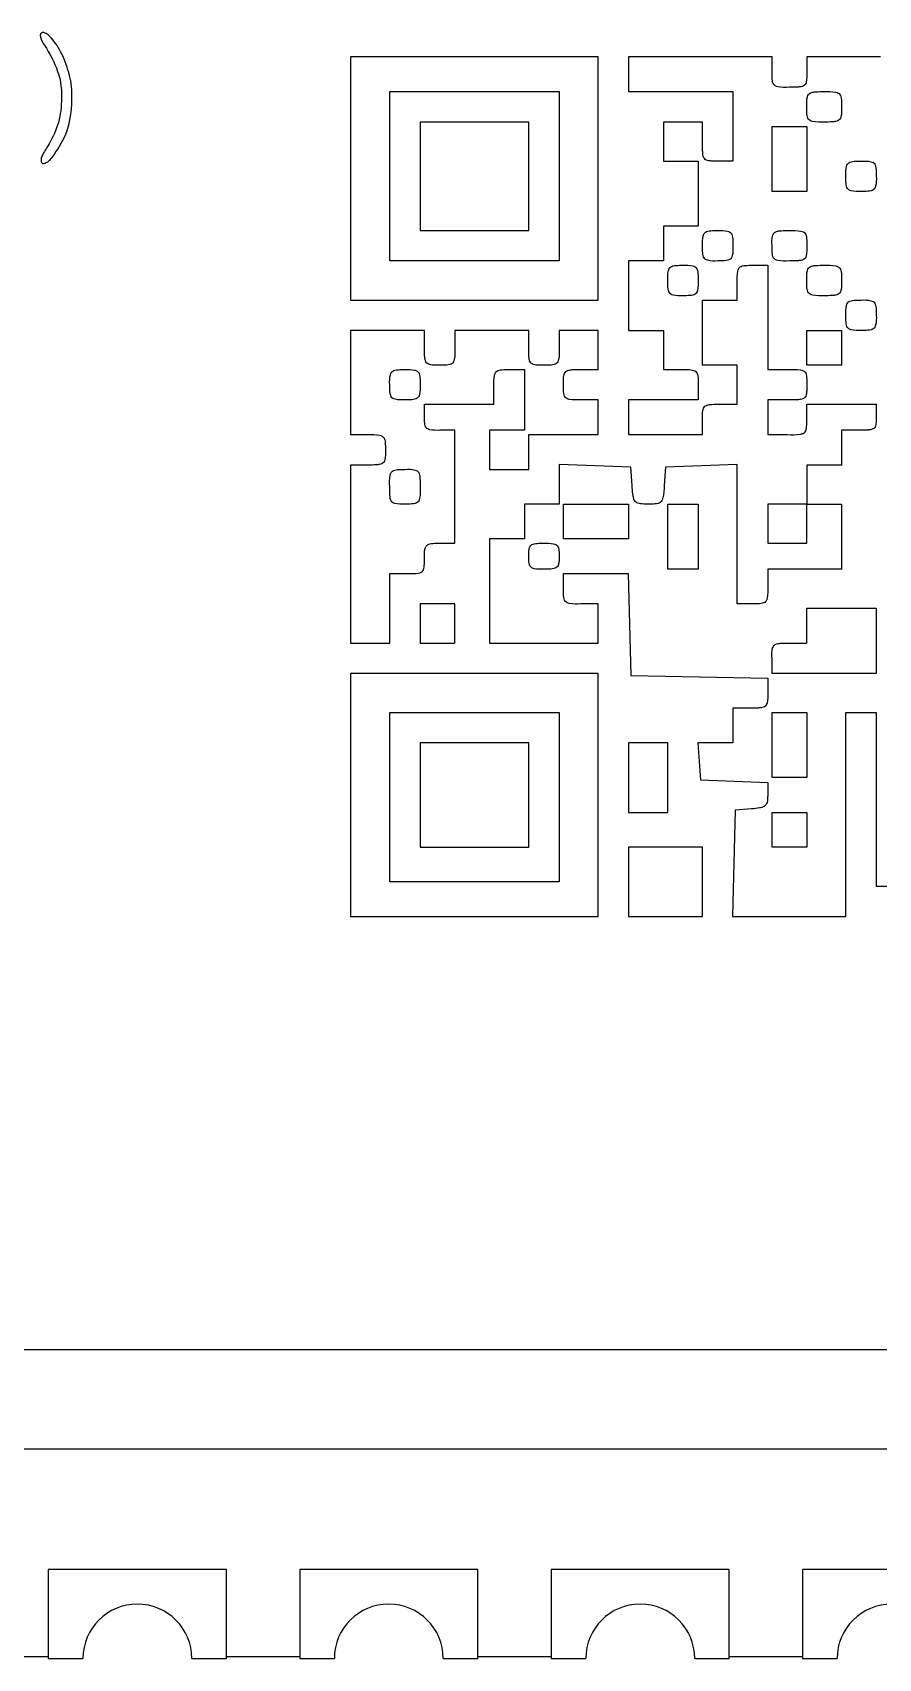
# Model space of a CAD drawing. Header units: millimetres. Extents: x 5 to 292, y 5 to 205.
# Drawn here: x 80.47 to 84.74, y 110.72 to 118.94 of the extents above; entities that cross this region are included whole.
import ezdxf

# ---------------------------------------------------------------- set-up
doc = ezdxf.new("R2010")
doc.units = ezdxf.units.MM

msp = doc.modelspace()

# ---------------------------------------------------------------- linework, layer by layer
at = {"color": 7, "linetype": 'Continuous', "lineweight": 25}
for p, q in [((83.3274, 118.8169), (82.0766, 118.8169)), ((82.0766, 118.8169), (82.0766, 117.588)), ((83.3274, 117.588), (83.3274, 118.8169)), ((83.481, 118.8169), (83.481, 118.6413)), ((84.2052, 118.8169), (83.481, 118.8169)), ((84.2052, 118.7401), (84.2052, 118.8169)), ((84.7538, 118.8169), (84.3808, 118.8169)), ((84.3808, 118.8169), (84.3808, 118.7401)), ((82.2741, 117.7855), (82.2741, 118.6413)), ((82.2741, 118.6413), (83.1299, 118.6413)), ((83.1299, 118.6413), (83.1299, 117.7855)), ((83.481, 118.6413), (84.0077, 118.6413)), ((84.0077, 118.6413), (84.0077, 118.2902)), ((82.9763, 118.4877), (82.4277, 118.4877)), ((82.4277, 118.4877), (82.4277, 117.9391)), ((82.9763, 117.9391), (82.9763, 118.4877)), ((83.6566, 118.4877), (83.6566, 118.2902)), ((83.8541, 118.4877), (83.6566, 118.4877)), ((83.8541, 118.3889), (83.8541, 118.4877)), ((84.2052, 118.1366), (84.2052, 118.4657)), ((84.2052, 118.4657), (84.3808, 118.4657)), ((84.3808, 118.4657), (84.3808, 118.1366)), ((83.6566, 118.2902), (83.8321, 118.2902)), ((83.8321, 118.2902), (83.8321, 117.961)), ((84.0077, 118.2902), (83.9309, 118.2902)), ((84.3808, 118.1366), (84.2052, 118.1366)), ((82.4277, 117.9391), (82.9763, 117.9391)), ((83.6566, 117.961), (83.6566, 117.7855)), ((83.8321, 117.961), (83.6566, 117.961)), ((83.1299, 117.7855), (82.2741, 117.7855)), ((83.481, 117.7855), (83.481, 117.4343)), ((83.6566, 117.7855), (83.481, 117.7855)), ((84.1065, 117.7635), (84.1833, 117.7635)), ((84.1833, 117.7635), (84.1833, 117.2368)), ((84.0296, 117.588), (84.0296, 117.6757)), ((82.0766, 117.588), (83.3274, 117.588)), ((83.8541, 117.588), (84.0296, 117.588)), ((83.8541, 117.2588), (83.8541, 117.588)), ((82.4496, 117.4343), (82.0766, 117.4343)), ((82.0766, 117.4343), (82.0766, 116.9077)), ((82.4496, 117.3466), (82.4496, 117.4343)), ((82.6032, 117.4343), (82.6032, 117.3466)), ((82.9763, 117.4343), (82.6032, 117.4343)), ((82.9763, 117.3466), (82.9763, 117.4343)), ((83.3274, 117.4343), (83.1299, 117.4343)), ((83.1299, 117.4343), (83.1299, 117.3466)), ((83.3274, 117.2368), (83.3274, 117.4343)), ((83.481, 117.4343), (83.6566, 117.4343)), ((83.6566, 117.4343), (83.6566, 117.2368)), ((84.3808, 117.2588), (84.3808, 117.4343)), ((84.3808, 117.4343), (84.5563, 117.4343)), ((84.5563, 117.4343), (84.5563, 117.2588)), ((82.8775, 117.2368), (82.9544, 117.2368)), ((82.9544, 117.2368), (82.9544, 116.9296)), ((83.2396, 117.2368), (83.3274, 117.2368)), ((83.6566, 117.2368), (83.7444, 117.2368)), ((84.0296, 117.2588), (83.8541, 117.2588)), ((84.0296, 117.0613), (84.0296, 117.2588)), ((84.1833, 117.2368), (84.282, 117.2368)), ((84.5563, 117.2588), (84.3808, 117.2588)), ((82.8007, 117.0613), (82.8007, 117.1491)), ((83.8321, 117.16), (83.8321, 117.0832)), ((82.4496, 117.0613), (82.8007, 117.0613)), ((82.4496, 116.9954), (82.4496, 117.0613)), ((83.3274, 117.0832), (83.2396, 117.0832)), ((83.3274, 116.9077), (83.3274, 117.0832)), ((83.481, 117.0832), (83.481, 116.9077)), ((83.8321, 117.0832), (83.481, 117.0832)), ((83.9419, 117.0613), (84.0296, 117.0613)), ((84.1833, 117.0832), (84.1833, 116.9077)), ((84.282, 117.0832), (84.1833, 117.0832)), ((84.3808, 117.0613), (84.7319, 117.0613)), ((84.3808, 116.9845), (84.3808, 117.0613)), ((84.7319, 117.0613), (84.7319, 116.9954)), ((83.8541, 116.9077), (83.8541, 116.9845)), ((82.0766, 116.9077), (82.1643, 116.9077)), ((82.6032, 116.9296), (82.5264, 116.9296)), ((82.6032, 116.359), (82.6032, 116.9296)), ((82.7788, 116.9296), (82.7788, 116.7321)), ((82.9544, 116.9296), (82.7788, 116.9296)), ((82.9763, 116.9077), (83.3274, 116.9077)), ((82.9763, 116.7321), (82.9763, 116.9077)), ((83.481, 116.9077), (83.8541, 116.9077)), ((84.1833, 116.9077), (84.282, 116.9077)), ((84.5563, 116.9296), (84.5563, 116.7541)), ((84.6441, 116.9296), (84.5563, 116.9296)), ((82.0766, 116.7541), (82.0766, 115.8543)), ((82.1643, 116.7541), (82.0766, 116.7541)), ((82.7788, 116.7321), (82.9763, 116.7321)), ((83.1299, 116.7562), (83.1299, 116.5565)), ((83.3121, 116.7497), (83.1299, 116.7562)), ((83.492, 116.7431), (83.3121, 116.7497)), ((83.4986, 116.6509), (83.492, 116.7431)), ((83.6676, 116.7431), (83.661, 116.6509)), ((83.8497, 116.7497), (83.6676, 116.7431)), ((84.0296, 116.7562), (83.8497, 116.7497)), ((84.0296, 116.0518), (84.0296, 116.7562)), ((84.3808, 116.7541), (84.3808, 116.5565)), ((84.5563, 116.7541), (84.3808, 116.7541)), ((82.9544, 116.5565), (82.9544, 116.381)), ((83.1299, 116.5565), (82.9544, 116.5565)), ((83.1519, 116.381), (83.1519, 116.5565)), ((83.1519, 116.5565), (83.481, 116.5565)), ((83.481, 116.5565), (83.481, 116.381)), ((83.6785, 116.2274), (83.6785, 116.5565)), ((83.6785, 116.5565), (83.8321, 116.5565)), ((83.8321, 116.5565), (83.8321, 116.2274)), ((84.3808, 116.5565), (84.1833, 116.5565)), ((84.1833, 116.5565), (84.1833, 116.359)), ((84.3808, 116.359), (84.3808, 116.5565)), ((84.3808, 116.5565), (84.5563, 116.5565)), ((84.5563, 116.5565), (84.5563, 116.2274)), ((82.7788, 116.381), (82.7788, 115.8543)), ((82.9544, 116.381), (82.7788, 116.381)), ((83.481, 116.381), (83.1519, 116.381)), ((82.5264, 116.359), (82.6032, 116.359)), ((84.1833, 116.359), (84.3808, 116.359)), ((82.2741, 116.2054), (82.3618, 116.2054)), ((82.2741, 115.8543), (82.2741, 116.2054)), ((83.1519, 116.2054), (83.4788, 116.2054)), ((83.1519, 116.1286), (83.1519, 116.2054)), ((83.4788, 116.2054), (83.4854, 115.9487)), ((83.8321, 116.2274), (83.6785, 116.2274)), ((84.1833, 116.2274), (84.1833, 116.1396)), ((84.5563, 116.2274), (84.1833, 116.2274)), ((82.6032, 116.0518), (82.4277, 116.0518)), ((82.4277, 116.0518), (82.4277, 115.8543)), ((82.6032, 115.8543), (82.6032, 116.0518)), ((83.3274, 116.0518), (83.2396, 116.0518)), ((83.3274, 115.8543), (83.3274, 116.0518)), ((84.1065, 116.0518), (84.0296, 116.0518)), ((84.3808, 115.8543), (84.3808, 116.0299)), ((84.3808, 116.0299), (84.7319, 116.0299)), ((84.7319, 116.0299), (84.7319, 115.7007)), ((83.4854, 115.9487), (83.492, 115.6897)), ((82.0766, 115.8543), (82.2741, 115.8543)), ((82.4277, 115.8543), (82.6032, 115.8543)), ((82.7788, 115.8543), (83.3274, 115.8543)), ((84.293, 115.8543), (84.3808, 115.8543)), ((84.2052, 115.7007), (84.2052, 115.7775)), ((83.3274, 115.7007), (82.0766, 115.7007)), ((82.0766, 115.7007), (82.0766, 114.4718)), ((83.3274, 114.4718), (83.3274, 115.7007)), ((83.492, 115.6897), (83.8387, 115.6831)), ((83.8387, 115.6831), (84.1833, 115.6766)), ((84.1833, 115.6766), (84.1833, 115.602)), ((84.7319, 115.7007), (84.2052, 115.7007)), ((82.2741, 114.6474), (82.2741, 115.5032)), ((82.2741, 115.5032), (83.1299, 115.5032)), ((83.1299, 115.5032), (83.1299, 114.6474)), ((84.0077, 115.5251), (84.0077, 115.3496)), ((84.0955, 115.5251), (84.0077, 115.5251)), ((84.2052, 115.174), (84.2052, 115.5032)), ((84.2052, 115.5032), (84.3808, 115.5032)), ((84.3808, 115.5032), (84.3808, 115.174)), ((84.5783, 115.5032), (84.7319, 115.5032)), ((84.5783, 114.4718), (84.5783, 115.5032)), ((84.7319, 115.5032), (84.7319, 114.6254)), ((82.9763, 115.3496), (82.4277, 115.3496)), ((82.4277, 115.3496), (82.4277, 114.8229)), ((82.9763, 114.8229), (82.9763, 115.3496)), ((83.6785, 115.3496), (83.481, 115.3496)), ((83.481, 115.3496), (83.481, 114.9985)), ((83.6785, 114.9985), (83.6785, 115.3496)), ((83.8299, 115.3496), (83.8365, 115.2552)), ((84.0077, 115.3496), (83.8299, 115.3496)), ((83.8365, 115.2552), (83.8431, 115.1631)), ((83.8431, 115.1631), (84.0143, 115.1565)), ((84.0143, 115.1565), (84.1833, 115.1499)), ((84.1833, 115.1499), (84.1833, 115.0862)), ((84.3808, 115.174), (84.2052, 115.174)), ((83.481, 114.9985), (83.6785, 114.9985)), ((84.0187, 115.0094), (84.0121, 114.7417)), ((84.1021, 115.016), (84.0187, 115.0094)), ((84.2052, 114.8229), (84.2052, 114.9985)), ((84.2052, 114.9985), (84.3808, 114.9985)), ((84.3808, 114.9985), (84.3808, 114.8229)), ((82.4277, 114.8229), (82.9763, 114.8229)), ((83.8541, 114.8229), (83.481, 114.8229)), ((83.481, 114.8229), (83.481, 114.4718)), ((83.8541, 114.4718), (83.8541, 114.8229)), ((84.3808, 114.8229), (84.2052, 114.8229)), ((84.0121, 114.7417), (84.0055, 114.4718)), ((83.1299, 114.6474), (82.2741, 114.6474)), ((84.7319, 114.6254), (84.8197, 114.6254)), ((82.0766, 114.4718), (83.3274, 114.4718)), ((83.481, 114.4718), (83.8541, 114.4718)), ((84.0055, 114.4718), (84.5783, 114.4718)), ((87.7645, 112.2823), (72.9645, 112.2823)), ((72.9645, 111.7823), (87.7645, 111.7823)), ((81.4495, 111.1723), (80.5495, 111.1723)), ((80.5495, 111.1723), (80.5495, 110.7223)), ((81.4495, 110.7223), (81.4495, 111.1723)), ((82.7195, 111.1723), (81.8195, 111.1723)), ((81.8195, 111.1723), (81.8195, 110.7223)), ((82.7195, 110.7223), (82.7195, 111.1723)), ((83.9895, 111.1723), (83.0895, 111.1723)), ((83.0895, 111.1723), (83.0895, 110.7223)), ((83.9895, 110.7223), (83.9895, 111.1723)), ((85.2595, 111.1723), (84.3595, 111.1723)), ((84.3595, 111.1723), (84.3595, 110.7223)), ((80.1795, 110.7323), (80.5495, 110.7323)), ((80.5495, 110.7223), (80.7245, 110.7223)), ((81.2745, 110.7223), (81.4495, 110.7223)), ((81.4495, 110.7323), (81.8195, 110.7323)), ((81.8195, 110.7223), (81.9945, 110.7223)), ((82.5445, 110.7223), (82.7195, 110.7223)), ((82.7195, 110.7323), (83.0895, 110.7323)), ((83.0895, 110.7223), (83.2645, 110.7223)), ((83.8145, 110.7223), (83.9895, 110.7223)), ((83.9895, 110.7323), (84.3595, 110.7323)), ((84.3595, 110.7223), (84.5345, 110.7223))]:
    msp.add_line(p, q, dxfattribs=at)
for centre in [(80.9995, 110.7223), (82.2695, 110.7223), (83.5395, 110.7223), (84.8095, 110.7223)]:
    msp.add_arc(centre, 0.275, 0, 180, dxfattribs=at)
for points, knots in [([(80.5119, 118.9354), (80.5113, 118.9345), (80.5098, 118.9326), (80.5091, 118.9288), (80.5092, 118.9201), (80.5171, 118.8954), (80.5305, 118.8756), (80.5404, 118.8607)], [0, 0, 0, 0, 0.038598, 0.083325, 0.136922, 0.355297, 1, 1, 1, 1]), ([(80.5119, 118.9354), (80.5113, 118.9345), (80.5099, 118.9326), (80.5092, 118.9292), (80.5092, 118.9268), (80.5093, 118.9257)], [0, 0, 0, 0, 0.311513, 0.672488, 1, 1, 1, 1]), ([(80.6304, 118.8059), (80.6138, 118.8391), (80.5924, 118.8817), (80.5556, 118.9229), (80.5391, 118.9357), (80.5278, 118.9397), (80.5217, 118.9402), (80.5161, 118.9389), (80.5133, 118.9365), (80.5119, 118.9354)], [0, 0, 0, 0, 0.585508, 0.752602, 0.875706, 0.911425, 0.942412, 0.970849, 1, 1, 1, 1]), ([(80.5854, 118.8822), (80.5819, 118.8886), (80.5735, 118.9044), (80.5554, 118.9227), (80.5391, 118.9357), (80.5278, 118.9397), (80.5217, 118.9402), (80.5161, 118.9389), (80.5133, 118.9365), (80.5119, 118.9354)], [0, 0, 0, 0, 0.218361, 0.533463, 0.765609, 0.832968, 0.891402, 0.945028, 1, 1, 1, 1]), ([(80.5404, 118.8607), (80.5646, 118.817), (80.6135, 118.7285), (80.6214, 118.5851), (80.5982, 118.4555), (80.5582, 118.3861), (80.5382, 118.3516)], [0, 0, 0, 0, 0.275273, 0.556967, 0.779596, 1, 1, 1, 1]), ([(80.569, 118.3077), (80.5947, 118.3462), (80.6488, 118.4269), (80.6711, 118.5646), (80.6692, 118.6948), (80.6431, 118.7694), (80.6304, 118.8059)], [0, 0, 0, 0, 0.261909, 0.550514, 0.780465, 1, 1, 1, 1]), ([(84.293, 118.6632), (84.2734, 118.6626), (84.2492, 118.6619), (84.2221, 118.6691), (84.2124, 118.6774), (84.2075, 118.6898), (84.2051, 118.7109), (84.2052, 118.7281), (84.2052, 118.7401)], [0, 0, 0, 0, 0.398577, 0.490371, 0.566172, 0.648805, 0.756634, 1, 1, 1, 1]), ([(84.3808, 118.7401), (84.3815, 118.7228), (84.3824, 118.7015), (84.3738, 118.6776), (84.3642, 118.6693), (84.3503, 118.6653), (84.3263, 118.6631), (84.3066, 118.6632), (84.293, 118.6632)], [0, 0, 0, 0, 0.348249, 0.431362, 0.507055, 0.598209, 0.721038, 1, 1, 1, 1]), ([(84.3808, 118.5645), (84.38, 118.5817), (84.3791, 118.603), (84.3877, 118.6269), (84.3974, 118.6352), (84.4112, 118.6392), (84.4352, 118.6414), (84.4549, 118.6414), (84.4685, 118.6413)], [0, 0, 0, 0, 0.348249, 0.431362, 0.507055, 0.598209, 0.721038, 1, 1, 1, 1]), ([(84.4685, 118.6413), (84.4882, 118.6419), (84.5123, 118.6427), (84.5394, 118.6354), (84.5491, 118.6272), (84.554, 118.6147), (84.5565, 118.5936), (84.5564, 118.5764), (84.5563, 118.5645)], [0, 0, 0, 0, 0.398577, 0.490371, 0.566172, 0.648805, 0.756634, 1, 1, 1, 1]), ([(84.4685, 118.4877), (84.4489, 118.4871), (84.4248, 118.4863), (84.3977, 118.4936), (84.3879, 118.5018), (84.3831, 118.5143), (84.3806, 118.5354), (84.3807, 118.5526), (84.3808, 118.5645)], [0, 0, 0, 0, 0.398577, 0.490371, 0.566172, 0.648805, 0.756634, 1, 1, 1, 1]), ([(84.5563, 118.5645), (84.5571, 118.5473), (84.558, 118.5259), (84.5494, 118.5021), (84.5397, 118.4938), (84.5259, 118.4898), (84.5019, 118.4876), (84.4822, 118.4876), (84.4685, 118.4877)], [0, 0, 0, 0, 0.3482494, 0.4313619, 0.5070546, 0.5982088, 0.7210385, 1, 1, 1, 1]), ([(80.5382, 118.3516), (80.5325, 118.3432), (80.5225, 118.3285), (80.5147, 118.3091), (80.5126, 118.2963), (80.5129, 118.2896), (80.5143, 118.2849), (80.5163, 118.2818), (80.5192, 118.2793), (80.5236, 118.2779), (80.5292, 118.2782), (80.5389, 118.2814), (80.553, 118.2909), (80.5631, 118.3015), (80.569, 118.3077)], [0, 0, 0, 0, 0.217033, 0.379614, 0.441755, 0.492286, 0.520588, 0.545788, 0.569539, 0.602397, 0.640929, 0.688406, 0.81745, 1, 1, 1, 1]), ([(83.9309, 118.2902), (83.9206, 118.2902), (83.9033, 118.2902), (83.8818, 118.2916), (83.8673, 118.2974), (83.8593, 118.3081), (83.8558, 118.3235), (83.8539, 118.3508), (83.854, 118.3733), (83.8541, 118.3889)], [0, 0, 0, 0, 0.194597, 0.329801, 0.407398, 0.480777, 0.57396, 0.702879, 1, 1, 1, 1]), ([(84.5783, 118.2134), (84.5777, 118.2303), (84.5771, 118.2512), (84.5851, 118.2747), (84.5935, 118.2832), (84.6058, 118.2876), (84.6266, 118.2902), (84.6434, 118.2902), (84.6551, 118.2902)], [0, 0, 0, 0, 0.369872, 0.459359, 0.537958, 0.626922, 0.742596, 1, 1, 1, 1]), ([(84.6551, 118.2902), (84.672, 118.2907), (84.6929, 118.2914), (84.7163, 118.2834), (84.7249, 118.2749), (84.7293, 118.2626), (84.7319, 118.2419), (84.7319, 118.225), (84.7319, 118.2134)], [0, 0, 0, 0, 0.369872, 0.459359, 0.537958, 0.626922, 0.742596, 1, 1, 1, 1]), ([(84.6551, 118.1366), (84.6382, 118.136), (84.6172, 118.1354), (84.5938, 118.1434), (84.5852, 118.1518), (84.5808, 118.1641), (84.5782, 118.1849), (84.5783, 118.2017), (84.5783, 118.2134)], [0, 0, 0, 0, 0.369872, 0.459359, 0.537958, 0.626922, 0.742596, 1, 1, 1, 1]), ([(84.7319, 118.2134), (84.7324, 118.1965), (84.7331, 118.1755), (84.7251, 118.1521), (84.7166, 118.1435), (84.7043, 118.1391), (84.6836, 118.1365), (84.6667, 118.1366), (84.6551, 118.1366)], [0, 0, 0, 0, 0.369872, 0.459359, 0.537958, 0.626922, 0.742596, 1, 1, 1, 1]), ([(83.8541, 117.8623), (83.8536, 117.8791), (83.8529, 117.9001), (83.8609, 117.9235), (83.8694, 117.9321), (83.8816, 117.9365), (83.9024, 117.9391), (83.9193, 117.9391), (83.9309, 117.9391)], [0, 0, 0, 0, 0.369872, 0.459359, 0.537958, 0.626922, 0.742596, 1, 1, 1, 1]), ([(83.9309, 117.9391), (83.9478, 117.9396), (83.9687, 117.9402), (83.9922, 117.9323), (84.0007, 117.9238), (84.0052, 117.9115), (84.0077, 117.8908), (84.0077, 117.8739), (84.0077, 117.8623)], [0, 0, 0, 0, 0.369872, 0.459359, 0.537958, 0.626922, 0.742596, 1, 1, 1, 1]), ([(84.2052, 117.8623), (84.2045, 117.8795), (84.2035, 117.9008), (84.2122, 117.9247), (84.2218, 117.933), (84.2356, 117.937), (84.2597, 117.9392), (84.2793, 117.9391), (84.293, 117.9391)], [0, 0, 0, 0, 0.348249, 0.431362, 0.507055, 0.598209, 0.721038, 1, 1, 1, 1]), ([(84.293, 117.9391), (84.3126, 117.9397), (84.3367, 117.9404), (84.3639, 117.9332), (84.3736, 117.925), (84.3784, 117.9125), (84.3809, 117.8914), (84.3808, 117.8742), (84.3808, 117.8623)], [0, 0, 0, 0, 0.398577, 0.490371, 0.566172, 0.648805, 0.756634, 1, 1, 1, 1]), ([(83.9309, 117.7855), (83.914, 117.7849), (83.893, 117.7843), (83.8696, 117.7922), (83.8611, 117.8007), (83.8566, 117.813), (83.8541, 117.8337), (83.8541, 117.8506), (83.8541, 117.8623)], [0, 0, 0, 0, 0.369872, 0.459359, 0.537958, 0.626922, 0.742596, 1, 1, 1, 1]), ([(84.0077, 117.8623), (84.0082, 117.8454), (84.0089, 117.8244), (84.0009, 117.801), (83.9924, 117.7924), (83.9802, 117.788), (83.9594, 117.7854), (83.9425, 117.7854), (83.9309, 117.7855)], [0, 0, 0, 0, 0.369872, 0.459359, 0.537958, 0.626922, 0.742596, 1, 1, 1, 1]), ([(84.293, 117.7855), (84.2734, 117.7848), (84.2492, 117.7841), (84.2221, 117.7914), (84.2124, 117.7996), (84.2075, 117.812), (84.2051, 117.8331), (84.2052, 117.8503), (84.2052, 117.8623)], [0, 0, 0, 0, 0.398577, 0.490371, 0.566172, 0.648805, 0.756634, 1, 1, 1, 1]), ([(84.3808, 117.8623), (84.3815, 117.845), (84.3824, 117.8237), (84.3738, 117.7998), (84.3642, 117.7915), (84.3503, 117.7876), (84.3263, 117.7853), (84.3066, 117.7854), (84.293, 117.7855)], [0, 0, 0, 0, 0.348249, 0.431362, 0.507055, 0.598209, 0.721038, 1, 1, 1, 1]), ([(83.6785, 117.6867), (83.678, 117.7036), (83.6774, 117.7246), (83.6853, 117.748), (83.6938, 117.7565), (83.7061, 117.761), (83.7268, 117.7635), (83.7437, 117.7635), (83.7553, 117.7635)], [0, 0, 0, 0, 0.369872, 0.459359, 0.537958, 0.626922, 0.742596, 1, 1, 1, 1]), ([(83.7553, 117.7635), (83.7722, 117.764), (83.7932, 117.7647), (83.8166, 117.7567), (83.8252, 117.7482), (83.8296, 117.736), (83.8322, 117.7152), (83.8322, 117.6983), (83.8321, 117.6867)], [0, 0, 0, 0, 0.369872, 0.459359, 0.537958, 0.626922, 0.742596, 1, 1, 1, 1]), ([(84.0296, 117.6757), (84.029, 117.6953), (84.0283, 117.7195), (84.0355, 117.7466), (84.0438, 117.7563), (84.0562, 117.7612), (84.0773, 117.7636), (84.0945, 117.7636), (84.1065, 117.7635)], [0, 0, 0, 0, 0.3985773, 0.4903714, 0.566172, 0.648805, 0.7566342, 1, 1, 1, 1]), ([(84.3808, 117.6867), (84.38, 117.7039), (84.3791, 117.7252), (84.3877, 117.7491), (84.3974, 117.7574), (84.4112, 117.7614), (84.4352, 117.7636), (84.4549, 117.7636), (84.4685, 117.7635)], [0, 0, 0, 0, 0.348249, 0.431362, 0.507055, 0.598209, 0.721038, 1, 1, 1, 1]), ([(84.4685, 117.7635), (84.4882, 117.7641), (84.5123, 117.7649), (84.5394, 117.7576), (84.5491, 117.7494), (84.554, 117.7369), (84.5565, 117.7158), (84.5564, 117.6986), (84.5563, 117.6867)], [0, 0, 0, 0, 0.398577, 0.490371, 0.566172, 0.648805, 0.756634, 1, 1, 1, 1]), ([(83.7553, 117.6099), (83.7385, 117.6094), (83.7175, 117.6087), (83.6941, 117.6167), (83.6855, 117.6252), (83.6811, 117.6374), (83.6785, 117.6582), (83.6785, 117.6751), (83.6785, 117.6867)], [0, 0, 0, 0, 0.3698721, 0.4593591, 0.537958, 0.6269219, 0.7425959, 1, 1, 1, 1]), ([(83.8321, 117.6867), (83.8327, 117.6698), (83.8333, 117.6489), (83.8254, 117.6254), (83.8169, 117.6169), (83.8046, 117.6124), (83.7839, 117.6099), (83.767, 117.6099), (83.7553, 117.6099)], [0, 0, 0, 0, 0.369872, 0.459359, 0.537958, 0.626922, 0.742596, 1, 1, 1, 1]), ([(84.4685, 117.6099), (84.4489, 117.6093), (84.4248, 117.6085), (84.3977, 117.6158), (84.3879, 117.624), (84.3831, 117.6365), (84.3806, 117.6576), (84.3807, 117.6748), (84.3808, 117.6867)], [0, 0, 0, 0, 0.398577, 0.490371, 0.566172, 0.648805, 0.756634, 1, 1, 1, 1]), ([(84.5563, 117.6867), (84.5571, 117.6695), (84.558, 117.6482), (84.5494, 117.6243), (84.5397, 117.616), (84.5259, 117.612), (84.5019, 117.6098), (84.4822, 117.6098), (84.4685, 117.6099)], [0, 0, 0, 0, 0.348249, 0.431362, 0.507055, 0.598209, 0.721038, 1, 1, 1, 1]), ([(84.5783, 117.5111), (84.5777, 117.528), (84.5771, 117.549), (84.5851, 117.5724), (84.5935, 117.581), (84.6058, 117.5854), (84.6266, 117.588), (84.6434, 117.588), (84.6551, 117.588)], [0, 0, 0, 0, 0.369872, 0.459359, 0.537958, 0.626922, 0.742596, 1, 1, 1, 1]), ([(84.6551, 117.588), (84.672, 117.5885), (84.6929, 117.5891), (84.7163, 117.5812), (84.7249, 117.5727), (84.7293, 117.5604), (84.7319, 117.5397), (84.7319, 117.5228), (84.7319, 117.5111)], [0, 0, 0, 0, 0.369872, 0.459359, 0.537958, 0.626922, 0.742596, 1, 1, 1, 1]), ([(84.6551, 117.4343), (84.6382, 117.4338), (84.6172, 117.4332), (84.5938, 117.4411), (84.5852, 117.4496), (84.5808, 117.4619), (84.5782, 117.4826), (84.5783, 117.4995), (84.5783, 117.5111)], [0, 0, 0, 0, 0.369872, 0.459359, 0.537958, 0.626922, 0.742596, 1, 1, 1, 1]), ([(84.7319, 117.5111), (84.7324, 117.4943), (84.7331, 117.4733), (84.7251, 117.4499), (84.7166, 117.4413), (84.7043, 117.4369), (84.6836, 117.4343), (84.6667, 117.4343), (84.6551, 117.4343)], [0, 0, 0, 0, 0.369872, 0.459359, 0.537958, 0.626922, 0.742596, 1, 1, 1, 1]), ([(82.5264, 117.2588), (82.5092, 117.258), (82.4879, 117.2571), (82.464, 117.2657), (82.4557, 117.2754), (82.4517, 117.2892), (82.4495, 117.3132), (82.4496, 117.3329), (82.4496, 117.3466)], [0, 0, 0, 0, 0.348249, 0.431362, 0.507055, 0.598209, 0.721038, 1, 1, 1, 1]), ([(82.6032, 117.3466), (82.6039, 117.3269), (82.6046, 117.3028), (82.5973, 117.2757), (82.5891, 117.266), (82.5767, 117.2611), (82.5555, 117.2586), (82.5383, 117.2587), (82.5264, 117.2588)], [0, 0, 0, 0, 0.398577, 0.490371, 0.566172, 0.648805, 0.756634, 1, 1, 1, 1]), ([(83.0531, 117.2588), (83.0359, 117.258), (83.0146, 117.2571), (82.9907, 117.2657), (82.9824, 117.2754), (82.9784, 117.2892), (82.9762, 117.3132), (82.9762, 117.3329), (82.9763, 117.3466)], [0, 0, 0, 0, 0.348249, 0.431362, 0.507055, 0.598209, 0.721038, 1, 1, 1, 1]), ([(83.1299, 117.3466), (83.1305, 117.3269), (83.1313, 117.3028), (83.124, 117.2757), (83.1158, 117.266), (83.1033, 117.2611), (83.0822, 117.2586), (83.065, 117.2587), (83.0531, 117.2588)], [0, 0, 0, 0, 0.398577, 0.490371, 0.566172, 0.648805, 0.756634, 1, 1, 1, 1]), ([(82.2741, 117.16), (82.2735, 117.1769), (82.2729, 117.1979), (82.2809, 117.2213), (82.2893, 117.2299), (82.3016, 117.2343), (82.3224, 117.2369), (82.3392, 117.2368), (82.3509, 117.2368)], [0, 0, 0, 0, 0.369872, 0.459359, 0.537958, 0.626922, 0.742596, 1, 1, 1, 1]), ([(82.3509, 117.2368), (82.3678, 117.2374), (82.3887, 117.238), (82.4121, 117.23), (82.4207, 117.2216), (82.4251, 117.2093), (82.4277, 117.1885), (82.4277, 117.1717), (82.4277, 117.16)], [0, 0, 0, 0, 0.369872, 0.459359, 0.537958, 0.626922, 0.742596, 1, 1, 1, 1]), ([(82.8007, 117.1491), (82.8001, 117.1687), (82.7994, 117.1928), (82.8066, 117.2199), (82.8149, 117.2297), (82.8273, 117.2345), (82.8484, 117.237), (82.8656, 117.2369), (82.8775, 117.2368)], [0, 0, 0, 0, 0.398577, 0.490371, 0.566172, 0.648805, 0.756634, 1, 1, 1, 1]), ([(83.1519, 117.16), (83.1511, 117.1772), (83.1502, 117.1986), (83.1588, 117.2225), (83.1685, 117.2308), (83.1823, 117.2347), (83.2063, 117.237), (83.226, 117.2369), (83.2396, 117.2368)], [0, 0, 0, 0, 0.348249, 0.431362, 0.507055, 0.598209, 0.721038, 1, 1, 1, 1]), ([(83.7444, 117.2368), (83.764, 117.2375), (83.7881, 117.2382), (83.8152, 117.2309), (83.825, 117.2227), (83.8298, 117.2103), (83.8323, 117.1891), (83.8322, 117.1719), (83.8321, 117.16)], [0, 0, 0, 0, 0.3985773, 0.4903714, 0.566172, 0.648805, 0.7566342, 1, 1, 1, 1]), ([(84.282, 117.2368), (84.3044, 117.2376), (84.3304, 117.2384), (84.3585, 117.2326), (84.3667, 117.229), (84.3739, 117.2226), (84.3786, 117.2112), (84.381, 117.1897), (84.3809, 117.1722), (84.3808, 117.16)], [0, 0, 0, 0, 0.422774, 0.488696, 0.542685, 0.590821, 0.667982, 0.768957, 1, 1, 1, 1]), ([(82.3509, 117.0832), (82.334, 117.0827), (82.313, 117.082), (82.2896, 117.09), (82.281, 117.0985), (82.2766, 117.1108), (82.274, 117.1315), (82.2741, 117.1484), (82.2741, 117.16)], [0, 0, 0, 0, 0.369872, 0.459359, 0.537958, 0.626922, 0.742596, 1, 1, 1, 1]), ([(82.4277, 117.16), (82.4282, 117.1431), (82.4289, 117.1222), (82.4209, 117.0988), (82.4124, 117.0902), (82.4001, 117.0858), (82.3794, 117.0832), (82.3625, 117.0832), (82.3509, 117.0832)], [0, 0, 0, 0, 0.369872, 0.459359, 0.537958, 0.626922, 0.742596, 1, 1, 1, 1]), ([(83.2396, 117.0832), (83.22, 117.0826), (83.1959, 117.0818), (83.1688, 117.0891), (83.159, 117.0973), (83.1542, 117.1098), (83.1517, 117.1309), (83.1518, 117.1481), (83.1519, 117.16)], [0, 0, 0, 0, 0.398577, 0.490371, 0.566172, 0.648805, 0.756634, 1, 1, 1, 1]), ([(84.3808, 117.16), (84.3808, 117.1498), (84.3808, 117.1324), (84.3794, 117.1109), (84.3736, 117.0964), (84.3628, 117.0884), (84.3474, 117.0849), (84.3201, 117.083), (84.2977, 117.0831), (84.282, 117.0832)], [0, 0, 0, 0, 0.194597, 0.329801, 0.407398, 0.480777, 0.57396, 0.702879, 1, 1, 1, 1]), ([(83.8541, 116.9845), (83.8533, 117.0017), (83.8524, 117.023), (83.861, 117.0469), (83.8707, 117.0552), (83.8845, 117.0592), (83.9085, 117.0614), (83.9282, 117.0613), (83.9419, 117.0613)], [0, 0, 0, 0, 0.348249, 0.431362, 0.507055, 0.598209, 0.721038, 1, 1, 1, 1]), ([(82.5264, 116.9296), (82.5099, 116.9292), (82.4894, 116.9287), (82.4663, 116.9355), (82.4575, 116.9427), (82.4526, 116.9533), (82.4497, 116.9711), (82.4496, 116.9855), (82.4496, 116.9954)], [0, 0, 0, 0, 0.392616, 0.488346, 0.569193, 0.655004, 0.762875, 1, 1, 1, 1]), ([(84.282, 116.9077), (84.3044, 116.9069), (84.3304, 116.9061), (84.3585, 116.9119), (84.3667, 116.9155), (84.3739, 116.9219), (84.3786, 116.9333), (84.381, 116.9548), (84.3809, 116.9723), (84.3808, 116.9845)], [0, 0, 0, 0, 0.422774, 0.488696, 0.542685, 0.590821, 0.667982, 0.768957, 1, 1, 1, 1]), ([(84.7319, 116.9954), (84.7319, 116.9893), (84.7318, 116.9781), (84.7308, 116.9631), (84.7283, 116.9513), (84.7231, 116.942), (84.7138, 116.9355), (84.7005, 116.9319), (84.6768, 116.9296), (84.6575, 116.9296), (84.6441, 116.9296)], [0, 0, 0, 0, 0.1367, 0.245426, 0.331248, 0.403028, 0.475194, 0.573323, 0.704875, 1, 1, 1, 1]), ([(82.1643, 116.9077), (82.184, 116.9083), (82.2081, 116.909), (82.2352, 116.9018), (82.2449, 116.8935), (82.2498, 116.8811), (82.2523, 116.86), (82.2522, 116.8428), (82.2521, 116.8309)], [0, 0, 0, 0, 0.398577, 0.490371, 0.566172, 0.648805, 0.756634, 1, 1, 1, 1]), ([(82.2521, 116.8309), (82.2529, 116.8136), (82.2538, 116.7923), (82.2452, 116.7684), (82.2355, 116.7601), (82.2217, 116.7562), (82.1977, 116.7539), (82.178, 116.754), (82.1643, 116.7541)], [0, 0, 0, 0, 0.348249, 0.431362, 0.507055, 0.598209, 0.721038, 1, 1, 1, 1]), ([(82.2741, 116.6443), (82.2734, 116.6639), (82.2727, 116.6881), (82.28, 116.7152), (82.2882, 116.7249), (82.3006, 116.7298), (82.3218, 116.7322), (82.339, 116.7322), (82.3509, 116.7321)], [0, 0, 0, 0, 0.398577, 0.490371, 0.566172, 0.648805, 0.756634, 1, 1, 1, 1]), ([(82.3509, 116.7321), (82.3681, 116.7328), (82.3894, 116.7338), (82.4133, 116.7251), (82.4216, 116.7155), (82.4256, 116.7017), (82.4278, 116.6776), (82.4277, 116.658), (82.4277, 116.6443)], [0, 0, 0, 0, 0.348249, 0.431362, 0.507055, 0.598209, 0.721038, 1, 1, 1, 1]), ([(82.3509, 116.5565), (82.3337, 116.5558), (82.3123, 116.5549), (82.2884, 116.5635), (82.2801, 116.5732), (82.2762, 116.587), (82.2739, 116.611), (82.274, 116.6307), (82.2741, 116.6443)], [0, 0, 0, 0, 0.348249, 0.431362, 0.507055, 0.598209, 0.721038, 1, 1, 1, 1]), ([(82.4277, 116.6443), (82.4283, 116.6247), (82.4291, 116.6006), (82.4218, 116.5735), (82.4136, 116.5637), (82.4011, 116.5589), (82.38, 116.5564), (82.3628, 116.5565), (82.3509, 116.5565)], [0, 0, 0, 0, 0.3985773, 0.4903714, 0.566172, 0.648805, 0.7566342, 1, 1, 1, 1]), ([(83.5798, 116.5565), (83.5725, 116.5566), (83.5595, 116.5566), (83.5421, 116.5574), (83.5284, 116.5598), (83.5176, 116.5651), (83.5098, 116.5748), (83.505, 116.5892), (83.501, 116.615), (83.4996, 116.6362), (83.4986, 116.6509)], [0, 0, 0, 0, 0.142954, 0.255598, 0.343469, 0.415546, 0.486348, 0.581729, 0.709959, 1, 1, 1, 1]), ([(83.661, 116.6509), (83.66, 116.6297), (83.6589, 116.6036), (83.6499, 116.5748), (83.6414, 116.5644), (83.6289, 116.5591), (83.6081, 116.5564), (83.5914, 116.5565), (83.5798, 116.5565)], [0, 0, 0, 0, 0.415314, 0.511446, 0.58927, 0.670034, 0.772166, 1, 1, 1, 1]), ([(82.3618, 116.2054), (82.3815, 116.2048), (82.4056, 116.2041), (82.4327, 116.2113), (82.4425, 116.2195), (82.4473, 116.232), (82.4498, 116.2531), (82.4497, 116.2703), (82.4496, 116.2822)], [0, 0, 0, 0, 0.398577, 0.490371, 0.566172, 0.648805, 0.756634, 1, 1, 1, 1]), ([(82.4496, 116.2822), (82.4491, 116.2991), (82.4484, 116.3201), (82.4564, 116.3435), (82.4649, 116.3521), (82.4772, 116.3565), (82.4979, 116.3591), (82.5148, 116.3591), (82.5264, 116.359)], [0, 0, 0, 0, 0.369872, 0.459359, 0.537958, 0.626922, 0.742596, 1, 1, 1, 1]), ([(82.9763, 116.2932), (82.9763, 116.3015), (82.9764, 116.3158), (82.9786, 116.3337), (82.984, 116.3458), (82.9927, 116.353), (83.0048, 116.3567), (83.0252, 116.359), (83.0417, 116.359), (83.0531, 116.359)], [0, 0, 0, 0, 0.19894, 0.342318, 0.42848, 0.509159, 0.604251, 0.728007, 1, 1, 1, 1]), ([(83.0531, 116.2274), (83.0366, 116.227), (83.0161, 116.2265), (82.993, 116.2333), (82.9842, 116.2404), (82.9793, 116.2511), (82.9763, 116.2689), (82.9763, 116.2833), (82.9763, 116.2932)], [0, 0, 0, 0, 0.392616, 0.488346, 0.569193, 0.655004, 0.762875, 1, 1, 1, 1]), ([(83.0531, 116.359), (83.0696, 116.3594), (83.0902, 116.3599), (83.1132, 116.3531), (83.122, 116.346), (83.1269, 116.3353), (83.1299, 116.3175), (83.1299, 116.3031), (83.1299, 116.2932)], [0, 0, 0, 0, 0.392616, 0.488346, 0.569193, 0.655004, 0.762875, 1, 1, 1, 1]), ([(83.1299, 116.2932), (83.1299, 116.2849), (83.1298, 116.2706), (83.1276, 116.2528), (83.1222, 116.2407), (83.1135, 116.2335), (83.1014, 116.2297), (83.081, 116.2274), (83.0645, 116.2274), (83.0531, 116.2274)], [0, 0, 0, 0, 0.19894, 0.342318, 0.42848, 0.509159, 0.604251, 0.728007, 1, 1, 1, 1]), ([(83.2396, 116.0518), (83.22, 116.0512), (83.1959, 116.0504), (83.1688, 116.0577), (83.159, 116.0659), (83.1542, 116.0784), (83.1517, 116.0995), (83.1518, 116.1167), (83.1519, 116.1286)], [0, 0, 0, 0, 0.398577, 0.490371, 0.566172, 0.648805, 0.756634, 1, 1, 1, 1]), ([(84.1833, 116.1396), (84.1839, 116.12), (84.1846, 116.0959), (84.1774, 116.0687), (84.1691, 116.059), (84.1567, 116.0542), (84.1356, 116.0517), (84.1184, 116.0518), (84.1065, 116.0518)], [0, 0, 0, 0, 0.398577, 0.490371, 0.566172, 0.648805, 0.756634, 1, 1, 1, 1]), ([(84.2052, 115.7775), (84.2045, 115.7947), (84.2035, 115.8161), (84.2122, 115.8399), (84.2218, 115.8482), (84.2356, 115.8522), (84.2597, 115.8544), (84.2793, 115.8544), (84.293, 115.8543)], [0, 0, 0, 0, 0.348249, 0.431362, 0.507055, 0.598209, 0.721038, 1, 1, 1, 1]), ([(84.1833, 115.602), (84.184, 115.5847), (84.1849, 115.5634), (84.1763, 115.5395), (84.1667, 115.5312), (84.1528, 115.5272), (84.1288, 115.525), (84.1091, 115.5251), (84.0955, 115.5251)], [0, 0, 0, 0, 0.348249, 0.431362, 0.507055, 0.598209, 0.721038, 1, 1, 1, 1]), ([(84.1833, 115.0862), (84.1832, 115.0792), (84.1831, 115.0667), (84.1809, 115.05), (84.1755, 115.0369), (84.1623, 115.0255), (84.1365, 115.0193), (84.1151, 115.0173), (84.1021, 115.016)], [0, 0, 0, 0, 0.16564, 0.292854, 0.394331, 0.491367, 0.691022, 1, 1, 1, 1])]:
    msp.add_open_spline(points, degree=3, knots=knots, dxfattribs=at)

doc.saveas('drawing.dxf')
